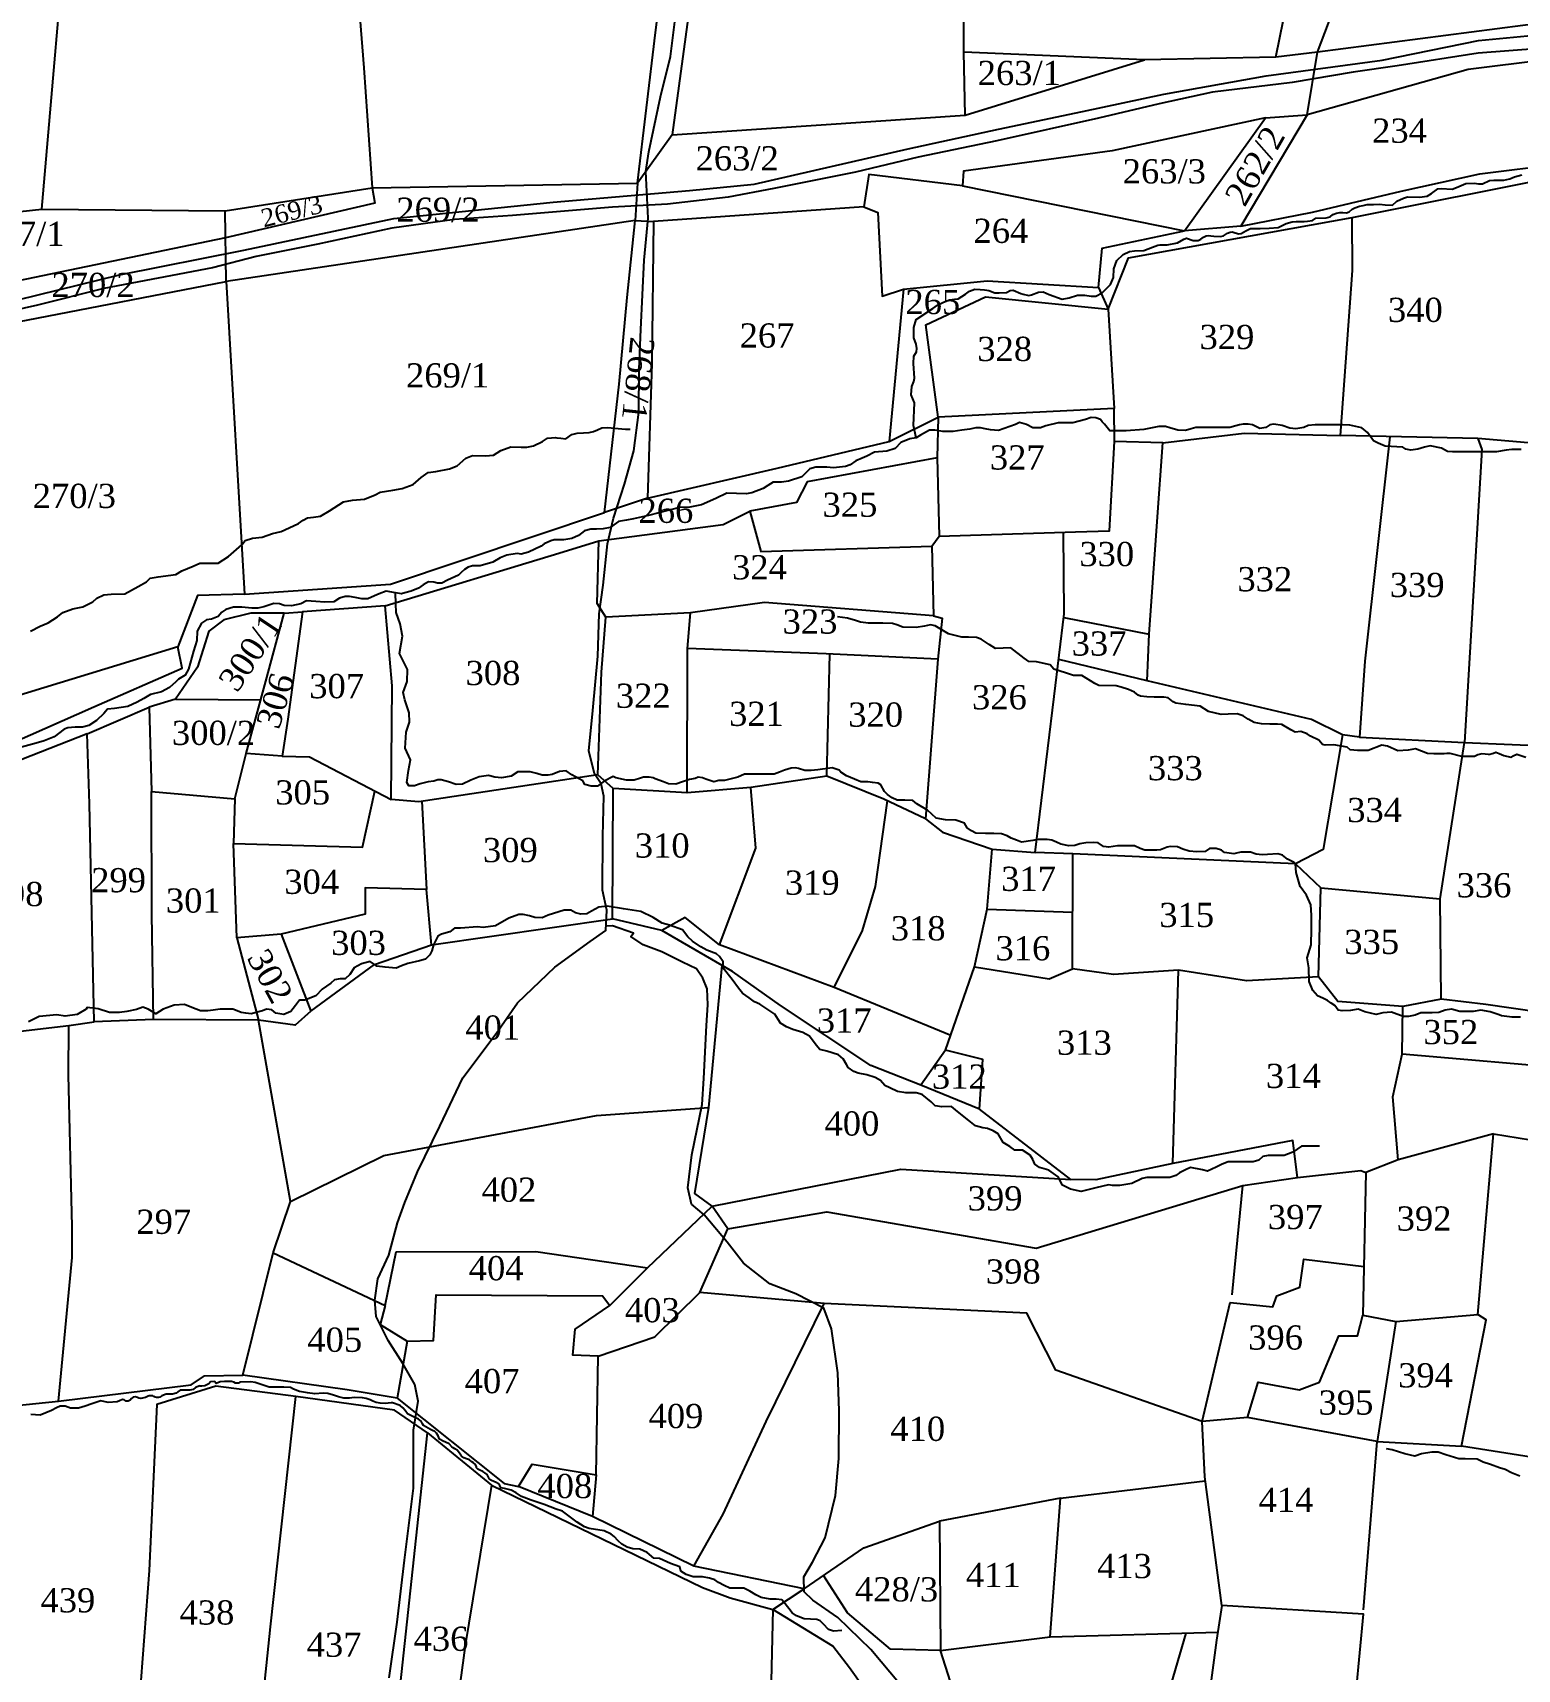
# Model space of a CAD drawing. Header units: millimetres. Extents: x 3958 to 5988, y -2486 to -161.
# Drawn here: x 5162.6 to 5368.1, y -1009.7 to -783.2 of the extents above; entities that cross this region are included whole.
import ezdxf

# ---------------------------------------------------------------- set-up
doc = ezdxf.new("R2010")
doc.units = ezdxf.units.MM
doc.header["$MEASUREMENT"] = 0
for name, color, linetype in [('NALA', 4, 'Continuous'), ('SURVEY_BND', 7, 'Continuous'), ('SURVEY_NO', 7, 'Continuous')]:
    doc.layers.add(name, color=color, linetype=linetype)
doc.layers.add('ROAD', color=1, linetype='Continuous', lineweight=25)
doc.styles.get("Standard").update_dxf_attribs({"font": 'TIMES.TTF'})

msp = doc.modelspace()

# ---------------------------------------------------------------- linework, layer by layer
at = {"layer": 'NALA'}
for points in [[(5247.84, -808.82), (5247.5, -802.36), (5247.9, -799.67), (5249.53, -792.06), (5250.93, -786.45), (5252.29, -775.33), (5253.76, -765.98), (5254.64, -756.76), (5254.84, -749.82), (5255.48, -739.83), (5256.64, -726.86), (5257.48, -712.45), (5257.68, -702.27), (5258.92, -690.37), (5258.92, -689.13), (5259.12, -678.67), (5258.68, -663.14), (5258, -657.08), (5258.04, -649.6), (5257.04, -641.03), (5255.93, -634.35), (5254.59, -622.75), (5253.47, -613.78)], [(5323.27, -811.91), (5323.99, -811.95), (5324.32, -811.75), (5324.71, -811.45), (5325.09, -811.27), (5325.46, -811.24), (5325.7, -811.26), (5326.12, -811.35), (5327.04, -811.39), (5327.49, -811.27), (5328.01, -810.93), (5328.39, -810.76), (5328.67, -810.73), (5329.11, -810.88), (5329.59, -810.99), (5329.93, -810.94), (5330.55, -810.58), (5331.19, -810.28), (5331.91, -810.27), (5332.53, -810.27), (5333.78, -810.21), (5335.04, -810.11), (5336.16, -809.57), (5336.97, -809.33), (5337.53, -809.3), (5338.65, -809.3), (5339.09, -809.27), (5339.78, -809.18), (5340.26, -808.85), (5341.71, -808.78), (5342.23, -808.64), (5342.62, -808.33), (5343.1, -808.13), (5343.59, -808.07), (5343.98, -808.07), (5344.52, -808.09), (5344.88, -807.94), (5345.27, -807.61), (5345.64, -807.4), (5346.29, -807.16), (5346.8, -807.06), (5347.35, -806.95), (5348.22, -806.94), (5349.05, -806.91), (5349.87, -807.01), (5350.87, -807.04), (5351.48, -806.48), (5352.38, -806.08), (5352.95, -805.88), (5354.63, -805.94), (5355.66, -805.79), (5356.28, -805.42), (5357.13, -804.79), (5357.6, -804.74), (5359.15, -804.82), (5359.72, -804.59), (5360.36, -804.32), (5361.04, -804.05), (5362.24, -803.99), (5362.79, -804.07), (5363.35, -804.07), (5364.28, -803.63), (5364.92, -803.57), (5365.48, -803.56), (5366.3, -803.56), (5367.13, -803.37), (5367.76, -803.11), (5368.78, -802.86)], [(5211.99, -1010.87), (5213.06, -1003.19), (5214.09, -994.59), (5215.33, -984.61), (5215.33, -976.59), (5215.97, -972.58), (5215.51, -970.28), (5213.88, -967.38), (5211.82, -964.16), (5210.19, -960.86), (5209.98, -958.58), (5210.4, -955.64), (5211.93, -952.35), (5213.13, -947.9), (5214.13, -945.07), (5215.9, -940.84), (5218.99, -934.5), (5222.18, -927.81), (5226.79, -921.69), (5229.74, -917.45), (5234.92, -912.49), (5239.79, -908.97), (5241.95, -907.45), (5242.09, -904.61), (5241.49, -901.85), (5241.56, -894.39), (5241.7, -888.82), (5241.31, -887.15), (5240.39, -885.77), (5239.61, -882.58), (5240.17, -876.97), (5240.85, -869.44), (5241.03, -863.58), (5241.59, -859.65), (5242.2, -853.93), (5243.01, -850.38), (5244.57, -845.66), (5245.85, -841.02), (5246.53, -835.69), (5246.56, -829.74), (5246.81, -824.23), (5247.27, -814.65), (5247.84, -808.82)], [(5284.93, -839.25), (5284.54, -837.52), (5284.71, -834.38), (5284.22, -833.3), (5284.32, -832.13), (5284.6, -831.43), (5284.68, -830.99), (5284.54, -828.94), (5284.6, -827.94), (5284.98, -827.32), (5285, -826.86), (5284.92, -826.26), (5284.62, -825.42), (5284.62, -823.98), (5284.95, -822.87), (5287.23, -821.34), (5287.89, -820.88), (5288.7, -820.44), (5289.54, -820.14), (5290.22, -820.06), (5290.74, -820.01), (5291.74, -819.36), (5292.29, -818.95), (5293.07, -818.65), (5293.78, -818.71), (5294.38, -818.76), (5294.7, -818.81), (5295, -818.87), (5295.84, -819.19), (5296.41, -819.19), (5297.42, -819.14), (5297.96, -818.87), (5298.37, -818.79), (5299.4, -819.28), (5299.73, -819.36), (5300.52, -819.52), (5300.9, -819.44), (5301.85, -819.06), (5302.53, -819.03), (5303.34, -819.38), (5305.12, -820.06), (5306.13, -819.84), (5307.27, -819.49), (5308.3, -819.49), (5309.14, -819.65), (5309.79, -819.62), (5310.69, -819.19), (5311.83, -818), (5312.26, -817.07), (5312.29, -815.85), (5312.73, -814.7), (5313.57, -813.86), (5314.44, -813.45), (5315.15, -813.37), (5316.45, -813.29), (5317.65, -812.86), (5318.38, -812.59), (5318.73, -812.51), (5319.68, -812.51), (5321.12, -812.26), (5321.99, -811.75), (5322.37, -811.61), (5323.27, -811.91)], [(5162.31, -866.02), (5163.64, -865.3), (5164.78, -864.83), (5166.05, -864.04), (5166.78, -863.41), (5168.17, -862.91), (5169.55, -862.64), (5170.94, -861.95), (5171.49, -861.45), (5172.49, -860.98), (5173.47, -860.9), (5175.37, -860.84), (5177.25, -859.8), (5178.36, -859.17), (5178.91, -858.67), (5179.98, -858.48), (5182.43, -858.17), (5183.25, -857.65), (5184.85, -857.01), (5185.77, -856.6), (5187.11, -856.59), (5188.32, -856.59), (5189.73, -855.67), (5191.6, -854.04), (5192.04, -853.46), (5193.04, -853.11), (5194.41, -853), (5195.81, -852.49), (5197.02, -852.21), (5198.13, -851.7), (5199.42, -851.1), (5200.09, -850.65), (5200.66, -850.3), (5201.5, -850.23), (5202.48, -850.07), (5203.71, -849.35), (5205.67, -848.12), (5206.88, -847.88), (5208.54, -847.74), (5210.05, -847.15), (5210.73, -846.74), (5212.5, -846.47), (5213.79, -846.26), (5215.31, -845.71), (5216.41, -844.73), (5217.39, -844.05), (5218.42, -843.89), (5220.33, -843.53), (5221.38, -843.12), (5222.57, -842.05), (5223.49, -841.7), (5225.29, -841.72), (5226.41, -841.65), (5227.42, -840.98), (5228.84, -840.5), (5230.27, -840.53), (5231.01, -840.53), (5231.95, -840.37), (5233.19, -839.73), (5233.91, -839.29), (5234.99, -839.19), (5235.19, -839.24), (5235.74, -839.31), (5236.41, -839.36), (5237.24, -838.8), (5238, -838.58), (5238.87, -838.56), (5239.64, -838.51), (5240.24, -838.38), (5240.81, -838.13), (5241.4, -837.87), (5242.22, -837.8), (5243.69, -837.93), (5244.69, -838.06), (5245.32, -838.03)], [(5368.69, -840.85), (5367.37, -840.85), (5366.62, -840.94), (5365.25, -841.16), (5363.28, -841.16), (5362.57, -841.16), (5361.69, -841.16), (5360.87, -841.16), (5360.23, -841.16), (5359.16, -841.16), (5358.48, -841.11), (5357.67, -840.68), (5356.09, -840.36), (5355.31, -840.55), (5354.38, -840.8), (5353.43, -840.97), (5352.72, -840.8), (5352.31, -840.53), (5349.85, -840.41), (5348.87, -839.97), (5348.26, -839.65), (5347.39, -838.51), (5346.62, -837.87), (5344.96, -837.48), (5343.94, -837.43), (5343.16, -837.43), (5342.45, -837.43), (5341.16, -837.43), (5340.18, -837.43), (5339.18, -837.53), (5338.6, -837.79), (5337.48, -837.99), (5336.67, -837.89), (5335.6, -837.53), (5334.45, -837.33), (5333.87, -837.45), (5333.32, -837.82), (5332.51, -837.96), (5331.47, -837.43), (5330.9, -837.33), (5330.22, -837.35), (5329.71, -837.45), (5329.17, -837.6), (5328.37, -837.79), (5327.69, -837.79), (5326.57, -837.79), (5325.49, -837.79), (5324.62, -837.79), (5323.64, -837.79), (5322.98, -838.01), (5322.23, -838.23), (5321.15, -838.16), (5320.03, -837.87), (5319.45, -837.67), (5318.5, -837.67), (5316.45, -838.11), (5313.99, -838.28), (5311.72, -838.26), (5311, -837.37), (5310.67, -837.02), (5310.43, -836.72), (5309.8, -836.46), (5309.17, -836.42), (5308.35, -836.7), (5307.51, -836.94), (5306.63, -837.18), (5305.31, -837.18), (5304.6, -837.18), (5302.88, -837.6), (5302.16, -837.84), (5301.07, -837.84), (5300.21, -837.4), (5299.25, -837.11), (5298.69, -837.4), (5296.34, -838.24), (5295.22, -838.15), (5294.48, -838), (5293.83, -837.84), (5293.2, -837.84), (5292.36, -838.03), (5291.26, -838.17), (5290.05, -838.36), (5288.63, -838.36), (5287.5, -838.2), (5286.76, -838.2), (5285.53, -838.89), (5284.93, -839.25), (5284.05, -839.37), (5282.82, -839.9), (5282.02, -840.72), (5280.85, -841.1), (5279.15, -841.22), (5278.09, -841.78), (5277.46, -842.04), (5276.58, -842.42), (5275.79, -842.96), (5275.14, -843.22), (5273.5, -843.41), (5272.54, -843.31), (5271.05, -843.31), (5270.2, -843.54), (5269.09, -844.63), (5267.24, -845.25), (5266.3, -845.36), (5265.15, -845.36), (5264.4, -845.84), (5263.73, -846.24), (5262.17, -846.84), (5261.39, -846.97), (5258.7, -846.9), (5257.2, -847.63), (5255.21, -848.52), (5253.58, -848.84), (5252.18, -848.89), (5247.89, -849.98), (5245.82, -850.47), (5244.81, -850.66), (5243.73, -850.8), (5242.55, -851.65), (5241.62, -851.84), (5240.67, -851.88), (5239.9, -851.88), (5239, -852.12), (5238.18, -852.77), (5237.28, -853.17), (5236.15, -853.34), (5235.19, -853.35), (5234.82, -853.35), (5234.37, -853.49), (5233.45, -853.92), (5233.02, -854.23), (5231.27, -855.05), (5230.23, -855.34), (5229.68, -855.24), (5228.28, -855.48), (5227.32, -855.87), (5226.32, -856.47), (5224.59, -856.95), (5223.53, -856.95), (5222.93, -857.14), (5222.38, -857.47), (5221.95, -857.9), (5221.57, -858.25), (5220.03, -858.96), (5219.26, -859.38), (5218.66, -859.38), (5218.18, -859.23), (5217.4, -859.19), (5216.68, -859.59), (5216.04, -860.07), (5215, -860.46), (5214.13, -860.7), (5213.66, -860.82), (5212.87, -860.68)], [(5368.58, -919.45), (5367.45, -919.45), (5365.96, -919.23), (5365.64, -919.1), (5364.37, -918.7), (5363.11, -918.44), (5362.03, -918.66), (5360.78, -918.66), (5360.17, -918.66), (5359.06, -918.3), (5358.18, -918.46), (5357.29, -918.78), (5356.36, -918.84), (5355.42, -918.84), (5354.79, -918.84), (5354.01, -919.13), (5353.08, -919.33), (5352.37, -919.33), (5350.72, -918.72), (5349.51, -918.82), (5348.63, -919.07), (5347.03, -918.7), (5346.11, -918.34), (5345.06, -918.51), (5343.89, -918.57), (5343.34, -918.45), (5342.88, -917.83), (5342.38, -917.48), (5341.85, -917.1), (5341.21, -916.8), (5340.48, -916.47), (5339.82, -915.75), (5339.35, -914.5), (5339.27, -912.58), (5339.05, -911.21), (5339.61, -909.41), (5339.65, -907.25), (5339.65, -905.33), (5339.57, -903.86), (5338.97, -902.56), (5338.08, -901.35), (5337.54, -899.42), (5337.46, -898.19), (5337.26, -898.04), (5336.33, -897.58), (5335.62, -897.02), (5335, -896.81), (5333.55, -896.92), (5332.82, -896.96), (5331.98, -896.89), (5331.23, -896.61), (5330.55, -896.57), (5329.88, -896.59), (5329.26, -896.73), (5328.91, -896.81), (5327.61, -896.65), (5327.18, -896.33), (5326.48, -896.09), (5325.53, -896.09), (5324.93, -896.49), (5323.8, -896.55), (5322.71, -896.47), (5321.84, -896.17), (5321.12, -895.83), (5320.11, -895.79), (5319.66, -895.91), (5318.74, -896.27), (5318.25, -896.33), (5316.58, -896.33), (5315.96, -896.09), (5315.15, -895.73), (5314.14, -895.71), (5312.79, -895.73), (5311.62, -895.91), (5310.88, -895.81), (5310.13, -895.3), (5309.43, -895.26), (5308.4, -895.32), (5307.59, -895.45), (5306.89, -895.67), (5306.08, -895.71), (5304.94, -895.47), (5304.36, -895.21), (5303.7, -894.91), (5303.07, -894.85), (5301.84, -894.85), (5301.1, -894.99), (5299.52, -895.21), (5298.84, -894.93), (5298.07, -894.63), (5297.51, -894.34), (5296.76, -894.04), (5295.66, -894), (5294.55, -894), (5293.18, -893.94), (5292.57, -893.66), (5291.99, -893.23), (5291.61, -892.59), (5290.44, -892.14), (5289.01, -892.12), (5287.7, -891.88), (5286.48, -890.8), (5285.01, -889.91), (5284.48, -889.43), (5283.38, -889.39), (5282.31, -889.39), (5281.62, -889.09), (5280.96, -888.62), (5280.55, -888.2), (5280.05, -887.25), (5279.69, -887.03), (5278.88, -886.93), (5278.24, -886.85), (5277.25, -886.85), (5276.38, -886.5), (5275.27, -886.02), (5274.51, -885.54), (5274.25, -885.23), (5273.32, -884.93), (5271.32, -885.2), (5270.39, -885.3), (5269.52, -885.3), (5268.66, -885.02), (5268.24, -884.9), (5267.61, -884.98), (5266.7, -885.22), (5266.02, -885.51), (5265.25, -885.81), (5263.78, -885.81), (5262.53, -885.81), (5261.81, -885.79), (5261.16, -885.81), (5260.26, -886.21), (5259.33, -886.45), (5258.38, -886.68), (5257.59, -886.67), (5256.94, -886.84), (5255.8, -886.49), (5255.35, -886.29), (5254.77, -886.19), (5254.34, -886.39), (5253.56, -886.53), (5252.59, -886.86), (5251.68, -887.2), (5250.66, -887.14), (5249.93, -886.86), (5248.82, -886.43), (5248.5, -886.29), (5247.96, -886.19), (5247.17, -886.21), (5246.79, -886.35), (5245.88, -886.63), (5244.81, -886.61), (5243.34, -886.31), (5243, -886.11), (5241.73, -886.76), (5240.8, -887.44), (5239.96, -887.46), (5239.07, -887.22), (5238.77, -886.71), (5237.28, -885.87), (5236.49, -885.32), (5235.56, -885.42), (5234.53, -885.86), (5234, -885.95), (5233.15, -885.95), (5232.41, -885.69), (5231.5, -885.45), (5230.43, -885.45), (5229.8, -885.49), (5228.88, -886.07), (5227.53, -886.3), (5226.58, -886.23), (5225.71, -886), (5224.42, -886.15), (5223.27, -886.64), (5222.12, -887.19), (5221.24, -887.21), (5220.17, -886.87), (5219.18, -886.57), (5218.71, -886.57), (5218.18, -886.75), (5217.37, -886.85), (5216.25, -887.12), (5215.48, -887.43), (5214.68, -887.42), (5214.44, -886.93), (5214.65, -885.29), (5214.93, -883.81), (5214.19, -882.2), (5214.33, -879.96), (5214.8, -878.61), (5214.74, -877.29), (5214.12, -875.51), (5213.92, -874.47), (5214.48, -872.97), (5214.53, -871.32), (5213.95, -870.22), (5213.42, -869.1), (5213.81, -866.69), (5213.49, -864.97), (5212.94, -863.42), (5212.89, -862.24), (5212.87, -860.68), (5211.58, -860.48), (5210.57, -860.83), (5209.93, -861.11), (5209.02, -861.54), (5208.17, -861.54), (5207.25, -861.34), (5206.48, -861.18), (5205.87, -861.18), (5205.08, -861.42), (5204.3, -861.95), (5203.08, -861.99), (5201.8, -861.89), (5200.55, -861.81), (5199.73, -862.2), (5198.45, -862.48), (5197.45, -862.45), (5196.8, -862.22), (5196.02, -862.17), (5194.63, -862.62), (5193.8, -862.84), (5192.94, -862.84), (5191.57, -862.7), (5190.43, -862.7), (5189.34, -862.98), (5188.83, -863.35), (5188.28, -863.99), (5187.37, -864.34), (5186.69, -864.41), (5186, -864.9), (5185.41, -865.98), (5185.34, -867.29), (5184.88, -868.75), (5184.19, -871.27), (5183.74, -872.07), (5182.81, -872.64), (5182.42, -873), (5181.57, -873.81), (5180.48, -874.4), (5178.94, -874.76), (5178.03, -875.3), (5177.11, -875.82), (5175.79, -876.44), (5173.95, -876.71), (5172.99, -876.78), (5172.46, -877.39), (5171.46, -878.37), (5170.41, -879.05), (5169.54, -879.29), (5168.5, -879.3), (5167.5, -879.36), (5167, -879.58), (5165.62, -880.64), (5164.22, -881.17), (5163.12, -881.52), (5160.59, -882.18)], [(5364.16, -883.09), (5363.22, -882.96), (5362.69, -883.14), (5362.22, -883.34), (5361.57, -883.34), (5360.98, -883.34), (5360.45, -883.34), (5358.86, -882.92), (5358.39, -882.92), (5358.02, -882.96), (5357.49, -882.99), (5356.6, -882.99), (5355.73, -882.92), (5354.06, -882.27), (5353.04, -882.47), (5351.6, -882.57), (5350.2, -881.92), (5349.41, -881.77), (5347.52, -882.54), (5346.02, -882.54), (5345.03, -882.44), (5344.6, -882.05), (5342.74, -881.75), (5341.54, -881.8), (5341.17, -881.67), (5340.67, -881.1), (5339.5, -880.55), (5339.08, -880.23), (5338.19, -879.91), (5337.41, -880), (5336.8, -879.68), (5335.53, -878.93), (5334.93, -878.87), (5333.88, -878.87), (5332.72, -878.83), (5331.72, -878.63), (5330.9, -878.18), (5330.21, -877.7), (5329.39, -877.45), (5328.12, -877.48), (5327.16, -877.54), (5325.39, -877.1), (5324.25, -876.4), (5322.24, -876.17), (5320.86, -875.97), (5320.51, -875.77), (5319.81, -875.24), (5319.2, -875.15), (5317.87, -875.12), (5316.86, -875.1), (5316, -875.01), (5315.66, -874.87), (5315.15, -874.43), (5314.34, -874.08), (5313.33, -873.73), (5312.61, -873.59), (5310.21, -873.54), (5309.65, -873.25), (5307.86, -872.16), (5306.72, -872.14), (5305.58, -871.78), (5304, -871.25), (5303.46, -870.67), (5301.58, -870.24), (5300.54, -870.18), (5299.88, -869.75), (5298.03, -868.31), (5295.93, -868.38), (5295.02, -867.84), (5293.94, -867.12), (5293.29, -866.89), (5292.16, -866.82), (5291.27, -866.82), (5289.42, -866.38), (5287.58, -865.25), (5286.9, -865.14), (5286.08, -865.32), (5284.93, -865.51), (5283.09, -865.44), (5282.25, -865.13), (5281.64, -864.93), (5280.3, -864.91), (5279.06, -864.9), (5278.35, -864.9), (5277.21, -864.74), (5276.53, -864.53), (5275.43, -864.2), (5274.06, -864.02)], [(5364.16, -883.09), (5364.85, -882.89), (5365.18, -882.73), (5365.62, -882.94), (5366.28, -883.22), (5367.24, -883.45), (5367.59, -883.24), (5368.08, -883.03), (5369.32, -883.43)], [(5340.78, -937.28), (5339.34, -937.28), (5338.28, -937.28), (5337.08, -938.11), (5335.88, -938.57), (5334.64, -938.57), (5333.68, -938.57), (5332.9, -938.71), (5332.35, -939.22), (5331.59, -939.43), (5330.69, -939.43), (5329.87, -939.43), (5329.03, -939.43), (5328.13, -939.43), (5327.3, -939.79), (5326.44, -940.18), (5325.24, -940.73), (5324.57, -940.58), (5322.91, -940.23), (5322.22, -940.55), (5321.38, -940.99), (5320.88, -941.35), (5320.06, -941.64), (5318.98, -941.64), (5318.19, -941.64), (5317.64, -941.64), (5316.88, -941.64), (5316.23, -941.77), (5314.8, -942.44), (5313.14, -942.71), (5312.13, -942.71), (5311.56, -942.63), (5309.8, -943.05), (5307.78, -943.55), (5306.31, -943.24), (5305.19, -942.67), (5304.58, -941.52), (5303.3, -940.59), (5302, -940.22), (5301.37, -939.78), (5301.07, -939.15), (5300.72, -938.52), (5299.66, -937.85), (5299.24, -937.85), (5298.61, -937.83), (5297.88, -937.32), (5296.97, -936.76), (5296.28, -935.56), (5295.58, -935.14), (5294.79, -934.83), (5294.18, -934.76), (5293.15, -934.45), (5292.2, -933.71), (5290.66, -932.49), (5289.84, -931.78), (5288.47, -931.83), (5287.57, -931.68), (5287, -931.15), (5285.78, -930.12), (5284.92, -929.89), (5283.51, -929.89), (5282.33, -929.7), (5281.28, -929.2), (5280.61, -928.91), (5280, -928.21), (5279.24, -927.79), (5278.08, -927.42), (5276.89, -927.18), (5276.3, -926.97), (5275.5, -926.41), (5275.27, -925.99), (5274.82, -925.21), (5274.17, -924.62), (5272.57, -924.12), (5271.59, -923.89), (5271.1, -923.32), (5270.17, -922.08), (5269.22, -921.56), (5267.85, -921.12), (5266.97, -920.76), (5266.15, -920.28), (5265.81, -919.75), (5265.37, -919.02), (5263.29, -917.65), (5262.53, -917.3), (5261.82, -916.75), (5260.87, -916.1), (5260.35, -915.43), (5259.44, -914.21), (5258.21, -912.64), (5258.19, -911.77), (5257.71, -911.02), (5257.31, -910.68), (5255.96, -910.14), (5255.1, -909.69), (5253.98, -908.9), (5253.33, -908.29), (5252.58, -907.32), (5250.79, -906.69), (5249.76, -906.4), (5248.54, -905.62), (5246.83, -904.8), (5244.4, -904.42), (5242.17, -904.05), (5241.02, -904.22), (5239.99, -904.75), (5239.33, -905.13), (5238.51, -905.17), (5237.78, -905), (5237.11, -904.6), (5236.22, -904.62), (5233.99, -905.32), (5233.15, -905.67), (5232.16, -905.65), (5231.39, -905.38), (5230.54, -905.21), (5229.93, -905.23), (5228.53, -905.74), (5226.7, -906.79), (5225.01, -907), (5224.19, -906.93), (5221.86, -907.1), (5221.04, -907.1), (5220.38, -907.62), (5219.2, -907.93), (5218.7, -908.2), (5218.13, -909.42), (5217.88, -910.24), (5217.61, -910.79), (5217.02, -911.4), (5216.18, -911.63), (5214.56, -911.99), (5213.67, -912.32), (5212.96, -912.64), (5211.44, -912.53), (5210.27, -912.38), (5209.93, -912.15), (5209.34, -911.73), (5208.15, -912.04), (5207.12, -912.58), (5206.51, -913.51), (5205.88, -914.1), (5205.19, -914.12), (5204.41, -914.24), (5203.9, -914.71), (5202.71, -915.57), (5201.84, -916.49), (5200.29, -917.08), (5199.57, -917.08), (5199, -917.81), (5198.37, -918.63), (5197.39, -919.07), (5196.27, -918.86), (5195.72, -918.42), (5195.01, -918.32), (5194.42, -918.57), (5192.87, -918.97), (5192.14, -918.89), (5191.49, -918.78), (5190.94, -918.55), (5190.33, -918.32), (5189.87, -918.3), (5189.13, -918.3), (5188.58, -918.32), (5187.6, -918.47), (5186.86, -918.53), (5185.87, -918.53), (5184.67, -918.09), (5183.62, -917.69), (5182.23, -917.75), (5180.7, -918.34), (5179.65, -918.99), (5178.6, -918.3), (5177.88, -918.03), (5177, -918.38), (5175.65, -918.66), (5174.63, -918.76), (5173.24, -918.76), (5171.71, -918.28), (5170.17, -918.09), (5170.02, -918.32), (5168.76, -919.06), (5167.14, -919.29), (5165.97, -919.12), (5163.53, -919.33), (5162.03, -920.09)], [(5282.72, -1011.81), (5278.64, -1006.96), (5274.09, -1002.51), (5270.63, -1000.11), (5269.43, -998.98), (5269.36, -996.9), (5270.56, -994.86), (5272.33, -991.48), (5273.74, -985.62), (5274.23, -980.53), (5274.27, -973.93), (5274.09, -968.68), (5273.21, -962.58), (5272.15, -959.72), (5268.26, -957.74), (5264.66, -956.33), (5261.01, -953.48), (5258.78, -950.55), (5255.57, -946.81), (5253.84, -945.29), (5253.34, -943.04), (5253.87, -938.5), (5255.32, -931.52), (5255.53, -927.94), (5255.92, -920.56), (5256.1, -917.72), (5255.99, -915.53), (5255.39, -914.05), (5254.54, -912.75), (5252.6, -911.83), (5249.71, -910.38), (5247.13, -909.43), (5245.43, -908.27), (5245.81, -907.82), (5242.88, -906.8), (5241.98, -906.83)], [(5235.09, -987.54), (5233.41, -986.9), (5231.63, -986.26), (5230.31, -985.77), (5229.54, -985.28), (5228.87, -984.88), (5227.96, -984.66), (5227.43, -984.59), (5227.28, -984.26), (5227.09, -984.01), (5226.78, -983.84), (5226.15, -983.55), (5225.84, -983.39), (5225.78, -983.18), (5225.56, -982.75), (5225.24, -982.5), (5224.94, -982.32), (5224.51, -982.14), (5224.27, -982), (5224.07, -981.82), (5224.07, -981.69), (5223.91, -981.36), (5223.67, -981.13), (5223.44, -980.96), (5223.1, -980.72), (5222.68, -980.55), (5222.31, -980.4), (5221.97, -980.17), (5221.7, -979.78), (5221.37, -979.35), (5221.08, -979.18), (5220.85, -979.06), (5220.65, -978.92), (5220.26, -978.47), (5219.78, -978.26), (5219.43, -978.1), (5218.92, -977.86), (5218.76, -977.39), (5218.54, -977.01), (5218.29, -976.79), (5217.98, -976.63), (5217.68, -976.51), (5217.35, -976.32), (5216.75, -975.95), (5216.59, -975.74), (5216.42, -975.34), (5216.02, -975.05), (5215.53, -974.83), (5214.96, -974.56), (5214.52, -974.34), (5214.18, -973.87), (5213.88, -973.48), (5213.51, -973.19), (5212.44, -972.8), (5212.26, -972.8), (5211.41, -972.92), (5210.73, -972.86), (5210.16, -972.78), (5209.69, -972.6), (5209.34, -972.4), (5208.81, -972.21), (5208.27, -972.1), (5207.15, -972.09), (5206.47, -972.16), (5205.69, -972.16), (5204.95, -972), (5204.25, -971.75), (5203.49, -971.5), (5202.82, -971.45), (5201.67, -971.56), (5200.67, -971.43), (5199.57, -971.24), (5198.74, -970.94), (5198.32, -970.67), (5197.37, -970.62), (5196.34, -970.62), (5195.35, -970.62), (5194.39, -970.34), (5193.43, -970), (5192.82, -969.9), (5191.32, -969.97), (5191.1, -970.1), (5190.71, -970.1), (5190.45, -969.97), (5190.14, -969.85), (5189.78, -969.85), (5189.47, -969.85), (5189.18, -969.87), (5188.56, -969.91), (5188.04, -970.15), (5187.78, -969.86), (5187.25, -969.92), (5187.01, -970.16), (5186.45, -970.45), (5186.02, -970.49), (5185.79, -970.5), (5185.75, -970.44), (5185.15, -970.7), (5184.85, -970.98), (5184.38, -971.07), (5183.61, -971.07), (5183.02, -971.07), (5182.72, -971.29), (5182.48, -971.46), (5181.97, -971.63), (5181.47, -971.63), (5181.11, -971.61), (5180.52, -971.82), (5180.22, -972.01), (5180.02, -972.08), (5179.75, -972.08), (5179.58, -972.02), (5179.4, -971.93), (5179.25, -971.85), (5178.92, -971.83), (5178.77, -971.83), (5178.62, -971.88), (5178.43, -971.98), (5178.24, -972.06), (5177.61, -972.22), (5177.33, -972.16), (5177.12, -972.08), (5176.81, -971.97), (5176.53, -972.04), (5176.32, -972.21), (5176.13, -972.45), (5175.82, -972.56), (5175.57, -972.57), (5175.27, -972.4), (5175.07, -972.37), (5174.64, -972.53), (5174.34, -972.66), (5173.09, -972.77), (5172.05, -972.53), (5171.51, -972.71), (5170.82, -972.97), (5169.87, -973.27), (5168.95, -973.56), (5167.87, -973.53), (5167.13, -973.29), (5166.42, -973.29), (5165.94, -973.49), (5165.21, -973.86), (5163.68, -974.5), (5162.39, -974.41)], [(5368.51, -982.94), (5367.33, -982.48), (5366.45, -982.03), (5365.7, -981.82), (5364.43, -981.34), (5363.43, -981), (5362.61, -980.61), (5360.92, -980.55), (5360.07, -980.55), (5358.26, -980.01), (5357.2, -979.62), (5356.33, -979.62), (5354.88, -979.89), (5353.97, -980.19), (5352.58, -979.89), (5350.83, -979.31), (5350.04, -979.16)], [(5274.66, -1004.33), (5273.49, -1004.41), (5272.79, -1004.17), (5272.12, -1003.43), (5271.62, -1002.97), (5271.19, -1002.81), (5270.29, -1002.77), (5269.43, -1002.69), (5268.38, -1002.3), (5267.75, -1001.87), (5267.28, -1001.29), (5266.62, -1000.39), (5266.35, -1000.08), (5265.57, -1000), (5264.71, -1000), (5263.46, -999.77), (5262.72, -999.38), (5261.9, -998.87), (5261.08, -998.44), (5260.14, -998.44), (5259.12, -998.44), (5258.34, -998.09), (5257.56, -997.7), (5257.05, -997.31), (5256.31, -997.08), (5255.34, -996.88), (5254.05, -996.88), (5253.07, -996.57), (5252.37, -996.1), (5252.19, -995.5), (5250.94, -995.03), (5249.38, -994.37), (5248.6, -994.29), (5247.7, -993.51), (5246.69, -993.08), (5245.71, -993), (5244.93, -992.77), (5244.19, -992.38), (5243.68, -991.91), (5243.13, -991.33), (5242.71, -990.97), (5241.73, -990.51), (5239.66, -990.2), (5239, -989.96), (5238.02, -989.34), (5235.95, -987.82), (5235.09, -987.54)]]:
    msp.add_lwpolyline(points, dxfattribs=at)
at = {"layer": 'ROAD'}
for points in [[(5157.69, -820.81), (5174.62, -816.69), (5191.86, -813.28), (5212.6, -808.86), (5234.69, -806.63), (5253.54, -805.02), (5262.52, -804.15), (5283.81, -799.26), (5296.31, -796.52), (5307.96, -794.05), (5319.21, -791.67), (5333.4, -789.14), (5349.46, -786.96), (5362.78, -784.24), (5373.45, -783.23), (5392.44, -780.46)], [(5371.22, -785.35), (5362.74, -786.02), (5351.53, -787.75), (5345.41, -788.63), (5336.96, -790.04), (5325.94, -791.39), (5318.59, -793.02), (5310.18, -795.01), (5296.09, -798.13), (5285.21, -800.39), (5276.52, -802.48), (5265.24, -804.73), (5258.89, -805.91), (5250.5, -806.89), (5242.9, -807.32), (5229.05, -808.48), (5221, -809.02), (5212.34, -810.24), (5202.1, -812.44), (5193.58, -814.16), (5187.54, -815.72), (5172.49, -818.56), (5163.3, -820.86), (5153.58, -823.06)]]:
    msp.add_lwpolyline(points, dxfattribs=at)
at = {"layer": 'SURVEY_BND'}
for points in [[(5251.15, -797.3), (5246.37, -804), (5248.83, -783.12), (5251.58, -761.68), (5253.16, -749.98), (5255.61, -710.42), (5258.97, -708.73)], [(5340.5, -785.87), (5334.72, -786.57), (5339.89, -761.14), (5340.84, -754.02), (5346.38, -720.47), (5352.79, -721.11)], [(5389.66, -779.5), (5368.93, -782.18), (5340.5, -785.87), (5346.33, -770.34), (5357.42, -761.91), (5370.15, -752.08), (5385.55, -740.53), (5388.12, -739.05), (5391.52, -739.37)], [(5118.24, -769.22), (5121.13, -812.98), (5136.83, -810.48), (5163.87, -807.58), (5167.83, -762.23), (5169.12, -749.52)], [(5205.34, -748.53), (5208.49, -788.01), (5209.6, -804.63), (5246.37, -804)], [(5334.72, -786.57), (5316.53, -786.94), (5291.54, -785.86), (5291.52, -768.46), (5293.07, -752.33), (5340.77, -754.56)], [(5255.65, -764.37), (5251.15, -797.3), (5291.71, -794.58), (5291.54, -785.86)], [(5339.08, -794.53), (5340.5, -785.87)], [(5291.71, -794.58), (5316.53, -786.94)], [(5372.11, -786.91), (5361.33, -788.28), (5339.08, -794.53), (5329.89, -809.93), (5339.8, -807.99), (5352.08, -805.12), (5362.95, -802.68), (5374.07, -801.33)], [(5333.28, -794.97), (5312.05, -799.53), (5291.49, -802.31), (5291.36, -804.36), (5322.08, -810.59)], [(5329.89, -809.93), (5322.08, -810.59), (5333.28, -794.97), (5339.08, -794.53)], [(5246.37, -804), (5246.05, -809.15), (5189.41, -817.6), (5189.28, -807.84), (5209.6, -804.63)], [(5291.36, -804.36), (5278.38, -802.78), (5277.69, -807.26), (5279.62, -808.03), (5280.21, -819.62), (5283.16, -818.68), (5294.77, -817.53), (5310.19, -818.43), (5310.66, -813.01), (5322.08, -810.59)], [(5362.69, -839.34), (5343.68, -838.94), (5345.35, -816.09), (5345.31, -808.73), (5374.16, -802.97)], [(5209.6, -804.63), (5210, -806.74), (5189.33, -811.54)], [(5163.87, -807.58), (5189.28, -807.84)], [(5277.69, -807.26), (5248.56, -809.29), (5248.35, -828.97), (5247.72, -847.59), (5265.69, -843.42), (5281.21, -839.76)], [(5189.33, -811.54), (5137.49, -822.32), (5136.83, -810.48)], [(5247.72, -847.59), (5241.78, -849.58), (5243.82, -831.82), (5244.9, -819.82), (5246.05, -809.15), (5248.56, -809.29)], [(5310.19, -818.43), (5311.53, -821.41), (5314.34, -814.33), (5345.31, -808.73)], [(5191.93, -860.89), (5185.44, -861.05), (5182.72, -868.19), (5157.92, -875.72), (5141.2, -880.87), (5140.45, -863.46), (5138.92, -835.65), (5138.13, -827.41), (5161.76, -822.96), (5189.41, -817.6)], [(5189.41, -817.6), (5191.93, -860.89), (5212.14, -859.49), (5241.78, -849.58)], [(5283.16, -818.68), (5281.21, -839.76), (5287.98, -836.4)], [(5311.53, -821.41), (5312.33, -835.17), (5287.98, -836.4), (5286.28, -823.59), (5294.53, -819.72), (5311.53, -821.41)], [(5287.98, -836.4), (5287.84, -842.03), (5288.1, -852.86), (5306.98, -852.27), (5311.71, -852.1), (5312.4, -839.73), (5312.33, -835.17)], [(5305.37, -864.13), (5317.17, -866.41), (5318.31, -850.84), (5319.07, -839.91), (5312.4, -839.73)], [(5319.07, -839.91), (5330.35, -838.6), (5343.68, -838.94)], [(5350.49, -839.08), (5347.05, -870.16), (5346.29, -880.68), (5360.85, -881.4)], [(5385.19, -841.29), (5362.69, -839.34), (5363.26, -840.85), (5360.85, -881.4), (5374.04, -881.95), (5381.45, -881.76), (5383.17, -866.09)], [(5287.84, -842.03), (5269.85, -845.33), (5268.35, -848.18), (5261.88, -849.38), (5263.42, -854.96), (5287.11, -854.22), (5288.1, -852.86)], [(5287.11, -854.22), (5287.31, -863.87), (5263.94, -862.05), (5253.7, -863.47), (5241.97, -864.06), (5240.77, -862.15), (5240.99, -853.51), (5258.23, -851.25), (5261.88, -849.38)], [(5240.84, -885.9), (5216.06, -889.62), (5212.24, -889.32), (5212.41, -873.58), (5211.42, -862.5), (5235.47, -855.22), (5240.99, -853.51)], [(5287.93, -869.86), (5286.21, -891.98), (5288.59, -893.8), (5295.46, -896.18), (5301.39, -896.62), (5304.05, -875.05), (5305.44, -863.62), (5305.32, -852.32)], [(5211.42, -862.5), (5199.99, -863.33), (5197.96, -878.2), (5197.18, -883.29), (5200.95, -883.39), (5212.24, -889.32)], [(5197.44, -863.5), (5192.81, -863.51), (5189.08, -864.43), (5186.99, -866.02), (5185.45, -870.99), (5182.4, -875.43), (5194.22, -875.49)], [(5197.18, -883.29), (5192.18, -882.92), (5194.92, -872.93), (5197.44, -863.5), (5199.99, -863.33)], [(5253.24, -888.38), (5242.99, -887.76), (5240.84, -885.9), (5241.38, -871.66), (5241.97, -864.06)], [(5287.31, -863.87), (5288.55, -864.2), (5287.93, -869.86), (5272.45, -869.15), (5253.27, -868.41), (5253.7, -863.47)], [(5346.29, -880.68), (5343.94, -880.35), (5339.64, -878.23), (5316.92, -872.89), (5317.17, -866.41)], [(5103.7, -903.24), (5117.79, -896.28), (5134.45, -890.65), (5151.1, -885.28), (5171.07, -876.49), (5183.3, -871.11), (5182.72, -868.19)], [(5272.58, -886.08), (5262.03, -887.66), (5253.24, -888.38), (5253.27, -868.41)], [(5286.21, -891.98), (5280.45, -889.27), (5272.58, -886.08), (5273, -869.18)], [(5316.92, -872.89), (5304.67, -869.92)], [(5179.37, -919.77), (5171.12, -920.09), (5170.51, -889.91), (5170.15, -880.23), (5178.77, -876.51)], [(5182.4, -875.43), (5178.77, -876.51), (5179.09, -888.19), (5190.61, -889.23), (5192.18, -882.92)], [(5170.15, -880.23), (5150.97, -887.75), (5151.86, -922.43), (5167.65, -920.58), (5171.12, -920.09)], [(5343.94, -880.35), (5341.26, -896.23), (5337.46, -898.19), (5306.6, -896.8), (5301.39, -896.62)], [(5337.46, -898.19), (5340.94, -901.51), (5357.48, -903.05), (5360.85, -881.4)], [(5257.71, -909.43), (5252.96, -905.65), (5249.7, -907.44), (5242.88, -905.83), (5242.99, -887.76)], [(5273.59, -915.32), (5257.71, -909.43), (5262.73, -896.03), (5262.03, -887.66)], [(5190.88, -908.47), (5193.89, -919.85), (5179.37, -919.77), (5179.11, -905.15), (5179.09, -888.19)], [(5190.61, -889.23), (5190.44, -895.4), (5208.28, -895.91), (5210.01, -888.15)], [(5216.51, -889.55), (5217.12, -901.74), (5208.64, -901.53), (5208.64, -905.18), (5197.03, -907.94), (5190.88, -908.47), (5190.44, -895.4)], [(5289.71, -921.96), (5273.59, -915.32), (5273.59, -915.32), (5277.52, -907.42), (5279.31, -901.33), (5280.94, -889.5)], [(5294.76, -904.5), (5295.46, -896.18)], [(5340.63, -913.85), (5330.65, -914.4), (5321.24, -912.92), (5312.24, -913.5), (5306.57, -912.76), (5306.6, -896.8)], [(5357.6, -916.94), (5352.29, -917.96), (5343.32, -917.27), (5340.63, -913.85), (5340.94, -901.51)], [(5201.15, -918.59), (5209.93, -912.15), (5217.83, -909.43), (5217.12, -901.74)], [(5371.14, -918.74), (5363.79, -917.69), (5357.6, -916.94), (5357.48, -903.05)], [(5217.83, -909.43), (5242.88, -905.83)], [(5293.01, -912.48), (5294.76, -904.5), (5306.58, -904.91)], [(5197.03, -907.94), (5201.15, -918.59), (5198.98, -920.54), (5193.89, -919.85)], [(5289, -923.99), (5285.57, -928.85), (5278.67, -926.13), (5266.16, -917.8), (5259.49, -913.11), (5249.7, -907.44)], [(5198.3, -944.94), (5211.23, -938.57), (5240.67, -933.04), (5256.21, -931.93), (5258.05, -912.28)], [(5320.44, -939.67), (5309.82, -941.95), (5306.36, -941.9), (5293.69, -932.17), (5294.18, -925.29), (5289, -923.99), (5293.01, -912.48), (5303.33, -914.1), (5306.57, -912.76)], [(5337.71, -941.63), (5337.07, -936.51), (5320.44, -939.67), (5321.24, -912.92)], [(5376.8, -926.65), (5352.23, -924.57), (5352.29, -917.96)], [(5151.91, -950.58), (5150.92, -974.15), (5166.22, -972.57), (5168.09, -952.69), (5168.09, -948.4), (5167.56, -927.46), (5167.65, -920.58)], [(5166.22, -972.57), (5184.55, -970.32), (5186.4, -969.07), (5191.7, -968.99), (5195.92, -952.07), (5198.3, -944.94), (5193.89, -919.85)], [(5364.84, -935.57), (5351.64, -939.17), (5350.9, -930.45), (5352.23, -924.57)], [(5293.69, -932.17), (5285.57, -928.85)], [(5195.92, -952.07), (5211.42, -959.36), (5212.93, -951.89), (5232.29, -951.85), (5247.74, -954.11), (5256.69, -945.57), (5254.28, -943.82), (5256.21, -931.93)], [(5380.6, -981.97), (5360.44, -978.83), (5363.85, -961.31), (5362.67, -960.59), (5364.84, -935.57), (5373.38, -936.96), (5370.97, -948.27), (5385.59, -950.88)], [(5351.64, -939.17), (5347.18, -940.93), (5346.77, -960.67), (5351.33, -961.54), (5362.67, -960.59)], [(5256.69, -945.57), (5282.79, -940.45), (5306.36, -941.9)], [(5328.68, -957.87), (5330.14, -942.72), (5337.71, -941.63), (5346.47, -940.67), (5347.18, -940.93)], [(5324.53, -975.39), (5304.25, -968.3), (5300.23, -960.41), (5272.2, -959.04), (5254.98, -957.54), (5258.88, -948.72), (5272.55, -946.38), (5301.55, -951.4), (5330.14, -942.72)], [(5258.88, -948.72), (5256.69, -945.57)], [(5330.78, -974.84), (5324.53, -975.39), (5328.41, -958.92), (5334.29, -959.52), (5334.88, -958.01), (5338.03, -956.78), (5338.58, -952.91), (5346.91, -953.96)], [(5211.42, -959.36), (5210.74, -961.97), (5214.47, -964.27), (5218.12, -964.2), (5218.47, -957.84), (5241.5, -957.98), (5242.5, -959.35), (5247.74, -954.11)], [(5240.89, -966.36), (5248.75, -963.68), (5254.98, -957.54)], [(5213.1, -972.16), (5227.89, -983.97), (5229.87, -984.41), (5231.79, -981.31), (5240.65, -982.76), (5240.89, -966.36), (5237.4, -966.21), (5237.73, -962.62), (5242.5, -959.35)], [(5254.15, -995.41), (5258.19, -988.2), (5264.17, -975.38), (5272.2, -959.04)], [(5348.73, -978.14), (5330.78, -974.84), (5332.28, -969.93), (5337.94, -971.02), (5340.76, -969.97), (5343.46, -963.55), (5346.01, -963.55), (5346.77, -960.67)], [(5351.33, -961.54), (5348.73, -978.14), (5360.44, -978.83)], [(5214.47, -964.27), (5213.1, -972.16), (5206.17, -971), (5191.7, -968.99)], [(5193.02, -1028.31), (5195.54, -1003.8), (5199.07, -971.93), (5187.98, -970.52), (5179.81, -973.02), (5178.73, -996.02), (5176.46, -1026.45)], [(5210.18, -1035.17), (5212.1, -1025.01), (5217.27, -976.98), (5212.72, -973.83), (5199.07, -971.93)], [(5327.24, -1000.84), (5324.89, -983.07), (5324.53, -975.39)], [(5217.27, -976.98), (5226.12, -984.19), (5222.48, -1006.38), (5219.86, -1025.85), (5212.1, -1025.01)], [(5346.84, -1001.46), (5348.73, -978.14)], [(5240.65, -982.76), (5240.13, -988.56), (5229.87, -984.41)], [(5226.12, -984.19), (5255.35, -998.38), (5259.16, -999.82), (5265.11, -1001.41), (5269.41, -998.56), (5254.15, -995.41), (5240.13, -988.56)], [(5304.9, -986), (5324.96, -983.61)], [(5288.32, -1007.08), (5303.5, -1005.19), (5304.9, -986), (5288.14, -989.17)], [(5269.41, -998.56), (5277.68, -992.89), (5288.14, -989.17), (5288.32, -1007.08), (5281.37, -1006.91), (5275.43, -1001.89), (5272.11, -996.71)], [(5344.81, -1023.48), (5346.84, -1002.08), (5327.24, -1000.84), (5326.51, -1005.67), (5325, -1017.06), (5325.12, -1025.61)], [(5283.41, -1059.34), (5288.08, -1051.8), (5288.08, -1033.26), (5288.11, -1026.94), (5275.72, -1009.5), (5273.39, -1006.5), (5265.11, -1001.41), (5264.87, -1011.33), (5264.4, -1036.58), (5264.37, -1042.48), (5263.58, -1064.24)], [(5322.24, -1004.68), (5315.82, -1026.81), (5294.12, -1025.32)], [(5303.5, -1005.19), (5326.68, -1004.56)], [(5290.15, -1054.4), (5293.45, -1036.01), (5294.12, -1025.32), (5288.32, -1007.08)]]:
    msp.add_lwpolyline(points, dxfattribs=at)

# ---------------------------------------------------------------- texts
at = {"layer": 'SURVEY_NO'}
for s, p in [('263/1', (5293.45, -790.41)), ('234', (5348.05, -798.4)), ('263/2', (5254.39, -802.23)), ('263/3', (5313.52, -804.03)), ('269/2', (5212.96, -809.34)), ('127/1', (5155.52, -812.67)), ('264', (5292.87, -812.26)), ('270/2', (5165.22, -819.75)), ('265', (5283.44, -822.11)), ('340', (5350.24, -823.2)), ('267', (5260.49, -826.75)), ('329', (5324.16, -826.95)), ('328', (5293.39, -828.61)), ('269/1', (5214.31, -832.27)), ('327', (5295.13, -843.63)), ('270/3', (5162.63, -848.95)), ('325', (5271.97, -850.17)), ('266', (5246.49, -851.01)), ('330', (5307.52, -857)), ('324', (5259.44, -858.83)), ('332', (5329.4, -860.48)), ('339', (5350.49, -861.27)), ('323', (5266.44, -866.34)), ('337', (5306.46, -869.38)), ('307', (5200.91, -875.28)), ('308', (5222.55, -873.46)), ('322', (5243.36, -876.61)), ('326', (5292.66, -876.82)), ('321', (5259.03, -879.11)), ('320', (5275.53, -879.22)), ('300/2', (5181.9, -881.75)), ('333', (5317.01, -886.63)), ('305', (5196.21, -889.99)), ('334', (5344.6, -892.43)), ('309', (5224.96, -897.97)), ('310', (5245.98, -897.34)), ('299', (5170.72, -902.14)), ('304', (5197.46, -902.36)), ('319', (5266.75, -902.48)), ('317', (5296.7, -901.95)), ('298', (5156.53, -904.06)), ('336', (5359.75, -902.84)), ('301', (5181.06, -904.96)), ('315', (5318.59, -906.95)), ('318', (5281.41, -908.8)), ('303', (5203.94, -910.81)), ('316', (5295.91, -911.56)), ('335', (5344.2, -910.68)), ('401', (5222.53, -922.54)), ('317', (5271.17, -921.57)), ('313', (5304.42, -924.63)), ('352', (5355.15, -923.16)), ('312', (5287.11, -929.33)), ('314', (5333.35, -929.23)), ('400', (5272.24, -935.82)), ('402', (5224.76, -944.98)), ('399', (5292.06, -946.18)), ('297', (5176.98, -949.42)), ('397', (5333.62, -948.76)), ('392', (5351.45, -948.97)), ('404', (5222.99, -955.85)), ('398', (5294.58, -956.3)), ('403', (5244.61, -961.66)), ('405', (5200.65, -965.75)), ('396', (5330.89, -965.44)), ('407', (5222.43, -971.48)), ('394', (5351.65, -970.67)), ('395', (5340.64, -974.44)), ('409', (5247.88, -976.31)), ('410', (5281.36, -978.08)), ('408', (5232.5, -986)), ('414', (5332.33, -987.91)), ('413', (5309.98, -997.07)), ('411', (5291.81, -998.32)), ('439', (5163.7, -1001.81)), ('428/3', (5276.45, -1000.3)), ('438', (5182.95, -1003.5)), ('437', (5200.56, -1007.96)), ('436', (5215.36, -1007.14))]:
    msp.add_text(s, height=3.35, dxfattribs=at).set_placement(p)
for s, height, rotation, p in [('262/2', 3.35, 60.2269, (5330.41, -807.43)), ('269/3', 2.5, 14.2846, (5194.62, -810.13)), ('268/1', 3.35, 263.9842, (5245.41, -825.16)), ('300/1', 3.35, 56.2792, (5190.93, -874.64)), ('306', 3.35, 73.4776, (5196.72, -879.73)), ('302', 3.35, 298.7676, (5192.2, -911.21))]:
    msp.add_text(s, height=height, rotation=rotation, dxfattribs=at).set_placement(p)

doc.saveas('drawing.dxf')
